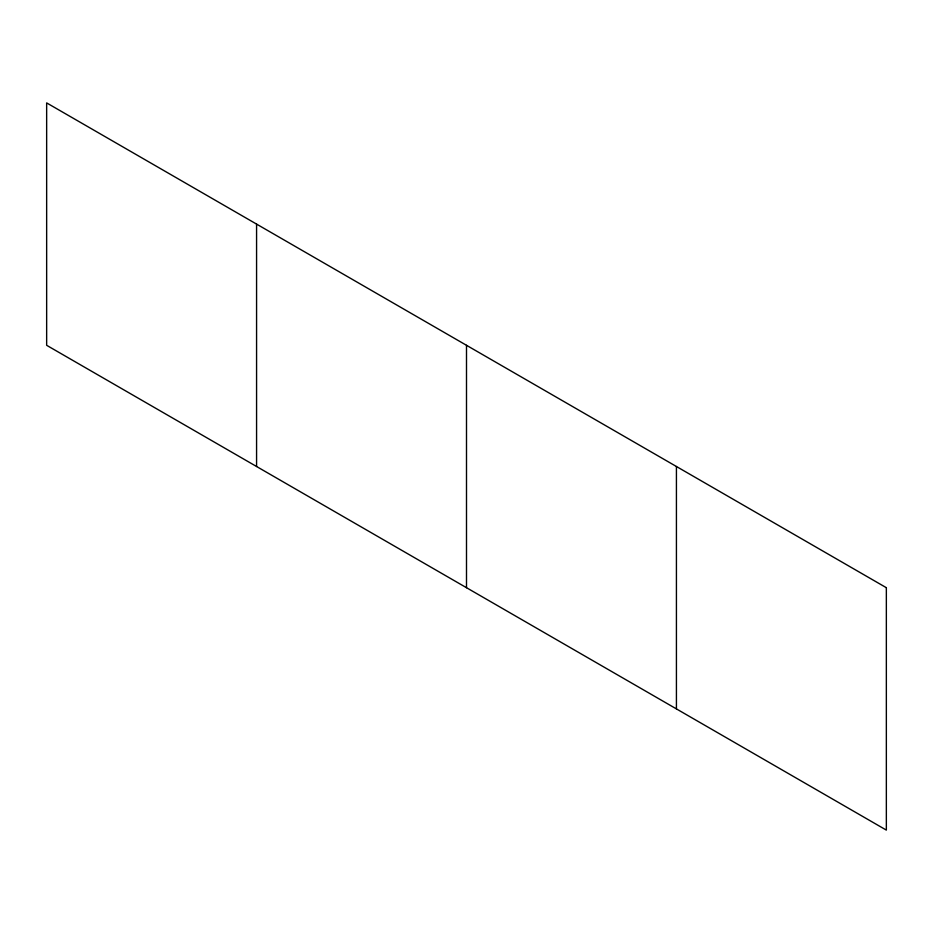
<?xml version="1.0" encoding="UTF-8"?>
<svg xmlns="http://www.w3.org/2000/svg" width="933" height="933" viewBox="0 0 933 933"><rect width="100%" height="100%" fill="white"/><g stroke="black" fill="none" stroke-linecap="round" stroke-linejoin="round"><path stroke-width="1.4" d="M676.425 466.5L676.425 708.905M466.5 345.303L466.5 587.697M256.575 224.095L256.575 466.5M886.35 587.697L46.65 102.898L46.65 345.303L886.35 830.102L886.35 587.697"/></g></svg>
